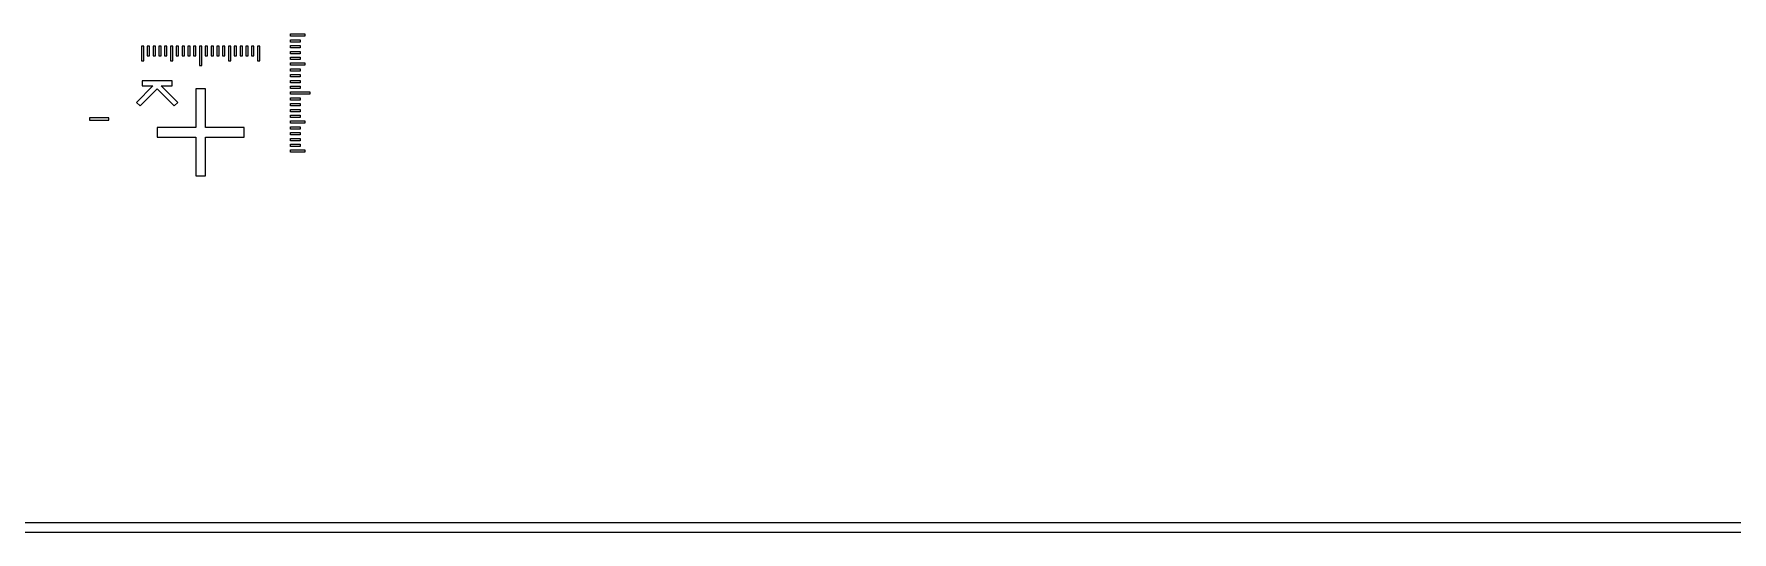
# Model space of a CAD drawing. Extents: x -119394 to 128420, y 74496 to 185496.
# Drawn here: x 8745 to 17530, y 116246 to 118822 of the extents above; entities that cross this region are included whole.
import ezdxf

# ---------------------------------------------------------------- set-up
doc = ezdxf.new("R2010")
doc.units = 13
doc.layers.add('CL - Main', color=150, linetype='Continuous')

msp = doc.modelspace()

# ---------------------------------------------------------------- linework, layer by layer
at = {"layer": 'CL - Main'}
for p, q in [((10071.8, 118822.4), (10146.8, 118822.4)), ((10071.8, 118810.4), (10071.8, 118822.4)), ((10146.8, 118810.4), (10071.8, 118810.4)), ((10071.8, 118792.4), (10121.8, 118792.4)), ((10071.8, 118780.4), (10071.8, 118792.4)), ((10121.8, 118780.4), (10071.8, 118780.4)), ((10121.8, 118792.4), (10121.8, 118780.4)), ((10146.8, 118822.4), (10146.8, 118810.4)), ((9300.8, 118758.4), (9300.8, 118683.4)), ((9312.8, 118758.4), (9300.8, 118758.4)), ((9312.8, 118683.4), (9312.8, 118758.4)), ((9330.8, 118758.4), (9330.8, 118708.4)), ((9342.8, 118758.4), (9330.8, 118758.4)), ((9330.8, 118708.4), (9342.8, 118708.4)), ((9342.8, 118708.4), (9342.8, 118758.4)), ((9360.8, 118758.4), (9360.8, 118708.4)), ((9372.8, 118758.4), (9360.8, 118758.4)), ((9360.8, 118708.4), (9372.8, 118708.4)), ((9372.8, 118708.4), (9372.8, 118758.4)), ((9390.8, 118758.4), (9390.8, 118708.4)), ((9402.8, 118758.4), (9390.8, 118758.4)), ((9390.8, 118708.4), (9402.8, 118708.4)), ((9402.8, 118708.4), (9402.8, 118758.4)), ((9420.8, 118758.4), (9420.8, 118708.4)), ((9432.8, 118758.4), (9420.8, 118758.4)), ((9420.8, 118708.4), (9432.8, 118708.4)), ((9432.8, 118708.4), (9432.8, 118758.4)), ((9450.8, 118758.4), (9450.8, 118683.4)), ((9462.8, 118758.4), (9450.8, 118758.4)), ((9462.8, 118683.4), (9462.8, 118758.4)), ((9480.8, 118758.4), (9480.8, 118708.4)), ((9492.8, 118758.4), (9480.8, 118758.4)), ((9480.8, 118708.4), (9492.8, 118708.4)), ((9492.8, 118708.4), (9492.8, 118758.4)), ((9510.8, 118758.4), (9510.8, 118708.4)), ((9522.8, 118758.4), (9510.8, 118758.4)), ((9510.8, 118708.4), (9522.8, 118708.4)), ((9522.8, 118708.4), (9522.8, 118758.4)), ((9540.8, 118758.4), (9540.8, 118708.4)), ((9552.8, 118758.4), (9540.8, 118758.4)), ((9540.8, 118708.4), (9552.8, 118708.4)), ((9552.8, 118708.4), (9552.8, 118758.4)), ((9570.8, 118758.4), (9570.8, 118708.4)), ((9582.8, 118758.4), (9570.8, 118758.4)), ((9570.8, 118708.4), (9582.8, 118708.4)), ((9582.8, 118708.4), (9582.8, 118758.4)), ((9600.8, 118758.4), (9600.8, 118658.4)), ((9612.8, 118758.4), (9600.8, 118758.4)), ((9612.8, 118658.4), (9612.8, 118758.4)), ((9630.8, 118758.4), (9630.8, 118708.4)), ((9642.8, 118758.4), (9630.8, 118758.4)), ((9630.8, 118708.4), (9642.8, 118708.4)), ((9642.8, 118708.4), (9642.8, 118758.4)), ((9660.8, 118758.4), (9660.8, 118708.4)), ((9672.8, 118758.4), (9660.8, 118758.4)), ((9660.8, 118708.4), (9672.8, 118708.4)), ((9672.8, 118708.4), (9672.8, 118758.4)), ((9690.8, 118758.4), (9690.8, 118708.4)), ((9702.8, 118758.4), (9690.8, 118758.4)), ((9690.8, 118708.4), (9702.8, 118708.4)), ((9702.8, 118708.4), (9702.8, 118758.4)), ((9720.8, 118758.4), (9720.8, 118708.4)), ((9732.8, 118758.4), (9720.8, 118758.4)), ((9720.8, 118708.4), (9732.8, 118708.4)), ((9732.8, 118708.4), (9732.8, 118758.4)), ((9750.8, 118758.4), (9750.8, 118683.4)), ((9762.8, 118758.4), (9750.8, 118758.4)), ((9762.8, 118683.4), (9762.8, 118758.4)), ((9780.8, 118758.4), (9780.8, 118708.4)), ((9792.8, 118758.4), (9780.8, 118758.4)), ((9780.8, 118708.4), (9792.8, 118708.4)), ((9792.8, 118708.4), (9792.8, 118758.4)), ((9810.8, 118758.4), (9810.8, 118708.4)), ((9822.8, 118758.4), (9810.8, 118758.4)), ((9810.8, 118708.4), (9822.8, 118708.4)), ((9822.8, 118708.4), (9822.8, 118758.4)), ((9840.8, 118758.4), (9840.8, 118708.4)), ((9852.8, 118758.4), (9840.8, 118758.4)), ((9840.8, 118708.4), (9852.8, 118708.4)), ((9852.8, 118708.4), (9852.8, 118758.4)), ((9870.8, 118758.4), (9870.8, 118708.4)), ((9882.8, 118758.4), (9870.8, 118758.4)), ((9870.8, 118708.4), (9882.8, 118708.4)), ((9882.8, 118708.4), (9882.8, 118758.4)), ((9900.8, 118758.4), (9900.8, 118683.4)), ((9912.8, 118758.4), (9900.8, 118758.4)), ((9912.8, 118683.4), (9912.8, 118758.4)), ((10071.8, 118762.4), (10121.8, 118762.4)), ((10071.8, 118750.4), (10071.8, 118762.4)), ((10121.8, 118750.4), (10071.8, 118750.4)), ((10071.8, 118732.4), (10121.8, 118732.4)), ((10071.8, 118720.4), (10071.8, 118732.4)), ((10121.8, 118720.4), (10071.8, 118720.4)), ((10071.8, 118702.4), (10121.8, 118702.4)), ((10071.8, 118690.4), (10071.8, 118702.4)), ((10121.8, 118690.4), (10071.8, 118690.4)), ((10121.8, 118762.4), (10121.8, 118750.4)), ((10121.8, 118732.4), (10121.8, 118720.4)), ((10121.8, 118702.4), (10121.8, 118690.4)), ((9300.8, 118683.4), (9312.8, 118683.4)), ((9450.8, 118683.4), (9462.8, 118683.4)), ((9600.8, 118658.4), (9612.8, 118658.4)), ((9750.8, 118683.4), (9762.8, 118683.4)), ((9900.8, 118683.4), (9912.8, 118683.4)), ((10071.8, 118672.4), (10146.8, 118672.4)), ((10071.8, 118660.4), (10071.8, 118672.4)), ((10146.8, 118660.4), (10071.8, 118660.4)), ((10071.8, 118642.4), (10121.8, 118642.4)), ((10071.8, 118630.4), (10071.8, 118642.4)), ((10121.8, 118630.4), (10071.8, 118630.4)), ((10071.8, 118612.4), (10121.8, 118612.4)), ((10071.8, 118600.4), (10071.8, 118612.4)), ((10121.8, 118600.4), (10071.8, 118600.4)), ((10121.8, 118642.4), (10121.8, 118630.4)), ((10121.8, 118612.4), (10121.8, 118600.4)), ((10146.8, 118672.4), (10146.8, 118660.4)), ((9360.4, 118553.7), (9274.9, 118468.2)), ((9381.8, 118538.4), (9293.3, 118449.8)), ((9303.8, 118579.7), (9303.8, 118553.7)), ((9459.8, 118579.7), (9303.8, 118579.7)), ((9303.8, 118553.7), (9360.4, 118553.7)), ((9381.8, 118538.4), (9470.3, 118449.8)), ((9403.2, 118553.7), (9459.8, 118553.7)), ((9403.2, 118553.7), (9488.7, 118468.2)), ((9459.8, 118553.7), (9459.8, 118579.7)), ((9581.8, 118538.4), (9581.8, 118338.4)), ((9631.8, 118538.4), (9581.8, 118538.4)), ((9631.8, 118338.4), (9631.8, 118538.4)), ((10071.8, 118582.4), (10121.8, 118582.4)), ((10071.8, 118570.4), (10071.8, 118582.4)), ((10121.8, 118570.4), (10071.8, 118570.4)), ((10071.8, 118552.4), (10121.8, 118552.4)), ((10071.8, 118540.4), (10071.8, 118552.4)), ((10121.8, 118540.4), (10071.8, 118540.4)), ((10071.8, 118522.4), (10171.8, 118522.4)), ((10071.8, 118510.4), (10071.8, 118522.4)), ((10171.8, 118510.4), (10071.8, 118510.4)), ((10121.8, 118582.4), (10121.8, 118570.4)), ((10121.8, 118552.4), (10121.8, 118540.4)), ((10171.8, 118522.4), (10171.8, 118510.4)), ((9274.9, 118468.2), (9293.3, 118449.8)), ((9488.7, 118468.2), (9470.3, 118449.8)), ((10071.8, 118492.4), (10121.8, 118492.4)), ((10071.8, 118480.4), (10071.8, 118492.4)), ((10121.8, 118480.4), (10071.8, 118480.4)), ((10071.8, 118462.4), (10121.8, 118462.4)), ((10071.8, 118450.4), (10071.8, 118462.4)), ((10121.8, 118450.4), (10071.8, 118450.4)), ((10071.8, 118432.4), (10121.8, 118432.4)), ((10071.8, 118420.4), (10071.8, 118432.4)), ((10121.8, 118492.4), (10121.8, 118480.4)), ((10121.8, 118462.4), (10121.8, 118450.4)), ((10121.8, 118432.4), (10121.8, 118420.4)), ((9131.8, 118388.4), (9031.8, 118388.4)), ((9031.8, 118388.4), (9031.8, 118376.4)), ((9031.8, 118376.4), (9131.8, 118376.4)), ((9131.8, 118376.4), (9131.8, 118388.4)), ((9581.8, 118338.4), (9381.8, 118338.4)), ((9381.8, 118338.4), (9381.8, 118288.4)), ((9831.8, 118338.4), (9631.8, 118338.4)), ((9831.8, 118288.4), (9831.8, 118338.4)), ((10121.8, 118420.4), (10071.8, 118420.4)), ((10071.8, 118402.4), (10121.8, 118402.4)), ((10071.8, 118390.4), (10071.8, 118402.4)), ((10121.8, 118390.4), (10071.8, 118390.4)), ((10071.8, 118372.4), (10146.8, 118372.4)), ((10071.8, 118360.4), (10071.8, 118372.4)), ((10146.8, 118360.4), (10071.8, 118360.4)), ((10071.8, 118342.4), (10121.8, 118342.4)), ((10071.8, 118330.4), (10071.8, 118342.4)), ((10121.8, 118402.4), (10121.8, 118390.4)), ((10121.8, 118342.4), (10121.8, 118330.4)), ((10146.8, 118372.4), (10146.8, 118360.4)), ((9381.8, 118288.4), (9581.8, 118288.4)), ((9581.8, 118288.4), (9581.8, 118088.4)), ((9631.8, 118088.4), (9631.8, 118288.4)), ((9631.8, 118288.4), (9831.8, 118288.4)), ((10121.8, 118330.4), (10071.8, 118330.4)), ((10071.8, 118312.4), (10121.8, 118312.4)), ((10071.8, 118300.4), (10071.8, 118312.4)), ((10121.8, 118300.4), (10071.8, 118300.4)), ((10071.8, 118282.4), (10121.8, 118282.4)), ((10071.8, 118270.4), (10071.8, 118282.4)), ((10121.8, 118270.4), (10071.8, 118270.4)), ((10071.8, 118252.4), (10121.8, 118252.4)), ((10071.8, 118240.4), (10071.8, 118252.4)), ((10121.8, 118312.4), (10121.8, 118300.4)), ((10121.8, 118282.4), (10121.8, 118270.4)), ((10121.8, 118252.4), (10121.8, 118240.4)), ((10121.8, 118240.4), (10071.8, 118240.4)), ((10071.8, 118222.4), (10146.8, 118222.4)), ((10071.8, 118210.4), (10071.8, 118222.4)), ((10146.8, 118210.4), (10071.8, 118210.4)), ((10146.8, 118222.4), (10146.8, 118210.4)), ((9581.8, 118088.4), (9631.8, 118088.4)), ((2473.2, 116295.9), (21881.2, 116295.9)), ((2523.2, 116245.9), (21831.2, 116245.9))]:
    msp.add_line(p, q, dxfattribs=at)

doc.saveas('drawing.dxf')
